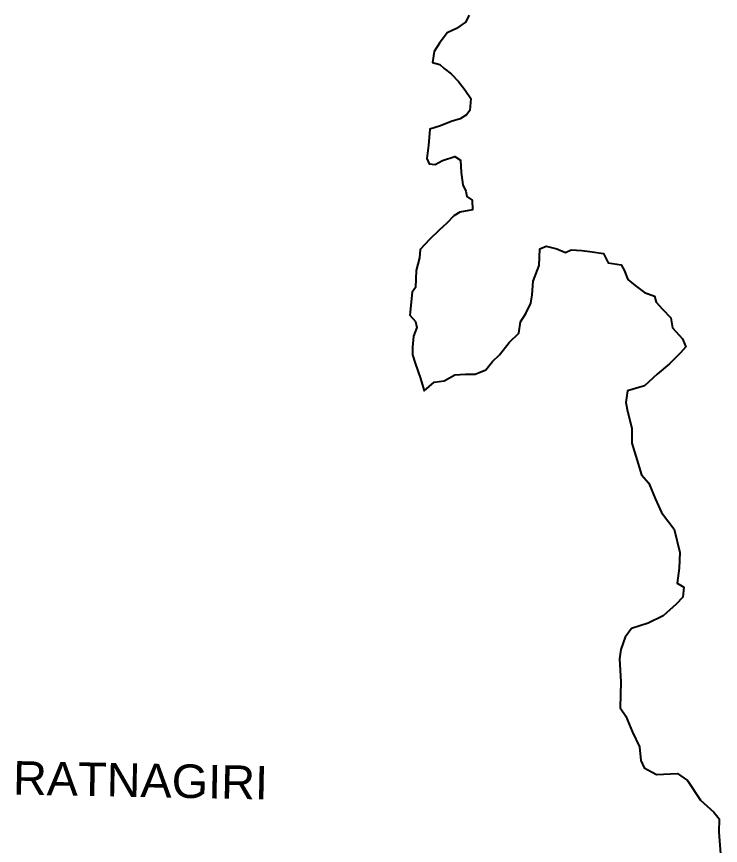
# Model space of a CAD drawing. Header units: metres. Extents: x 306399 to 345774, y 1851529 to 1914552.
# Drawn here: x 323862 to 336499, y 1884736 to 1899612 of the extents above; entities that cross this region are included whole.
import ezdxf

# ---------------------------------------------------------------- set-up
doc = ezdxf.new("R2010")
doc.units = ezdxf.units.M
doc.header["$MEASUREMENT"] = 0
for name, color, linetype in [('TALUKA BOUNDRY', 150, 'Continuous'), ('TALUKA NAME', 5, 'Continuous'), ('VILLAGE BOUNDRY', 5, 'Continuous')]:
    doc.layers.add(name, color=color, linetype=linetype)
doc.styles.get("Standard").update_dxf_attribs({"font": 'arial.ttf'})

# ---------------------------------------------------------------- blocks, each defined once
blk = doc.blocks.new('57485')
at = {"layer": 'TALUKA BOUNDRY'}
blk.add_polyline3d([(332117, 1900020, 0), (332053, 1899896, 0), (331891, 1899778, 0), (331726, 1899693, 0), (331592, 1899506, 0), (331497, 1899358, 0), (331472, 1899158, 0), (331602, 1899127, 0), (331684, 1899053, 0), (331809, 1898960, 0), (331945, 1898826, 0), (332067, 1898671, 0), (332172, 1898528, 0), (332160, 1898309, 0), (332099, 1898230, 0), (331992, 1898155, 0), (331828, 1898108, 0), (331640, 1898026, 0), (331447, 1897962, 0), (331446, 1897886, 0), (331429, 1897675, 0), (331403, 1897431, 0), (331447, 1897339, 0), (331558, 1897330, 0), (331684, 1897405, 0), (331908, 1897481, 0), (332009, 1897418, 0), (332026, 1897195, 0), (332063, 1896973, 0), (332114, 1896859, 0), (332134, 1896766, 0), (332233, 1896703, 0), (332242, 1896527, 0), (332015, 1896482, 0), (331908, 1896413, 0), (331787, 1896281, 0), (331653, 1896150, 0), (331482, 1895982, 0), (331317, 1895800, 0), (331308, 1895648, 0), (331254, 1895420, 0), (331244, 1895112, 0), (331188, 1895028, 0), (331154, 1894616, 0), (331257, 1894502, 0), (331287, 1894399, 0), (331226, 1894241, 0), (331212, 1894043, 0), (331216, 1893903, 0), (331269, 1893758, 0), (331371, 1893484, 0), (331439, 1893261, 0), (331613, 1893423, 0), (331795, 1893448, 0), (331983, 1893563, 0), (332174, 1893579, 0), (332348, 1893580, 0), (332536, 1893665, 0), (332654, 1893816, 0), (332780, 1893939, 0), (332946, 1894163, 0), (333119, 1894330, 0), (333142, 1894538, 0), (333239, 1894690, 0), (333324, 1894874, 0), (333341, 1895022, 0), (333359, 1895271, 0), (333457, 1895551, 0), (333467, 1895854, 0), (333580, 1895901, 0), (333772, 1895859, 0), (333925, 1895798, 0), (334030, 1895843, 0), (334217, 1895836, 0), (334365, 1895824, 0), (334607, 1895792, 0), (334694, 1895626, 0), (334933, 1895597, 0), (334985, 1895502, 0), (335054, 1895331, 0), (335188, 1895227, 0), (335359, 1895106, 0), (335541, 1895045, 0), (335571, 1894937, 0), (335690, 1894811, 0), (335840, 1894659, 0), (335875, 1894484, 0), (336055, 1894287, 0), (336122, 1894146, 0), (336027, 1894033, 0), (335833, 1893834, 0), (335613, 1893645, 0), (335393, 1893430, 0), (335090, 1893335, 0), (335062, 1893124, 0), (335097, 1892972, 0), (335178, 1892667, 0), (335186, 1892396, 0), (335263, 1892163, 0), (335369, 1891832, 0), (335504, 1891685, 0), (335626, 1891412, 0), (335744, 1891162, 0), (335976, 1890867, 0), (336087, 1890454, 0), (336080, 1890172, 0), (336047, 1889902, 0), (336171, 1889830, 0), (336154, 1889650, 0), (336038, 1889527, 0), (335808, 1889312, 0), (335541, 1889173, 0), (335243, 1889073, 0), (335133, 1888911, 0), (335058, 1888690, 0), (335041, 1888525, 0), (335074, 1888108, 0), (335071, 1887642, 0), (335174, 1887495, 0), (335296, 1887213, 0), (335430, 1886950, 0), (335459, 1886706, 0), (335520, 1886576, 0), (335743, 1886461, 0), (336124, 1886485, 0), (336305, 1886364, 0), (336542, 1886016, 0), (336785, 1885803, 0), (336883, 1885685, 0), (336881, 1885447, 0), (336920, 1885057, 0)], dxfattribs=at)
at = {"layer": 'TALUKA NAME', "insert": (324196, 1886476), "char_height": 601.9, "attachment_point": 1}
blk.add_mtext_dynamic_manual_height_columns('RATNAGIRI', width=13498.92, gutter_width=3010, heights=[2394], dxfattribs=at)

msp = doc.modelspace()

# ---------------------------------------------------------------- block references
at = {"layer": 'VILLAGE BOUNDRY', "rotation": 358.8738758728772}
msp.add_blockref('57485', (-37404, 6511), dxfattribs=at)

doc.saveas('drawing.dxf')
